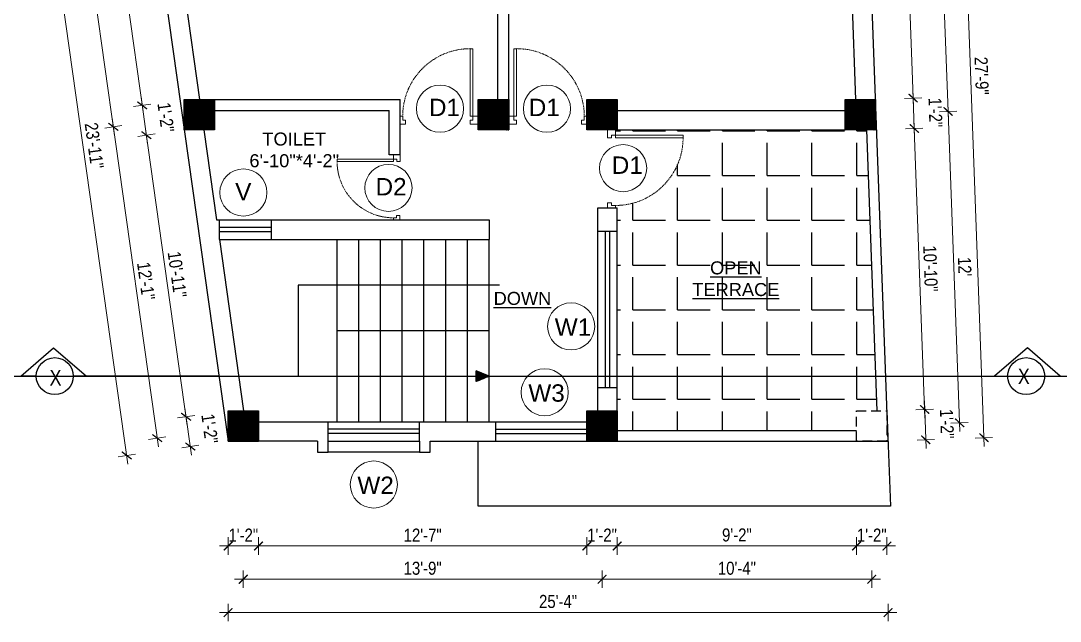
# Model space of a CAD drawing. Header units: inches. Extents: x -5142662 to -4941318, y -3361958 to -3160563.
# Drawn here: x -5008526.9 to -5008048.1, y -3262606 to -3262329.3 of the extents above; entities that cross this region are included whole.
import ezdxf

# ---------------------------------------------------------------- set-up
doc = ezdxf.new("R2010")
doc.units = ezdxf.units.IN
doc.header["$LTSCALE"] = 2
doc.header["$MEASUREMENT"] = 0
doc.header["$PDMODE"] = 34
doc.linetypes.add('HIDDEN', pattern=[0.375, 0.25, -0.125])
doc.layers.get('0').update_dxf_attribs({"linetype": 'CONTINUOUS'})
doc.layers.get('DEFPOINTS').update_dxf_attribs({"color": 141, "linetype": 'CONTINUOUS'})
doc.layers.add('A-Hatch', color=7, linetype='CONTINUOUS')
for name, color, linetype, lineweight in [('Annotate-Lite.w', 177, 'CONTINUOUS', 9), ('DIM 1-100', 4, 'CONTINUOUS', 13), ('Door-Window.w', 4, 'CONTINUOUS', 15), ('TEXT', 181, 'CONTINUOUS', 25)]:
    doc.layers.add(name, color=color, linetype=linetype, lineweight=lineweight)
doc.styles.add('ARAIL', font='ARIALN.TTF')
doc.styles.add('arial.', font='arial.ttf')
doc.styles.add('gaurav', font='arial.ttf')
doc.styles.get("Standard").update_dxf_attribs({"font": 'ARIALN.TTF'})
doc.dimstyles.new('1 by 96', dxfattribs={"dimtxt": 6, "dimasz": 4, "dimexe": 4, "dimexo": 4, "dimgap": 2, "dimtad": 1, "dimdec": 0, "dimzin": 0, "dimdsep": 46, "dimlunit": 4, "dimtxsty": 'Standard', "dimblk": 'ARCHTICK', "dimcen": 0, "dimdle": 4, "dimadec": 0, "dimazin": 0, "dimtfac": 1, "dimtdec": 0, "dimtix": 1, "dimtofl": 0, "dimtmove": 1, "dimatfit": 3, "dimldrblk": 'ARCHTICK', "dimfxl": 4, "dimfxlon": 1, "dimtolj": 1, "dimtzin": 0, "dimlwd": -1, "dimlwe": -1, "dimarcsym": 0})

# ---------------------------------------------------------------- blocks, each defined once
blk = doc.blocks.new('3-0')
at = {"ltscale": 3}
for p, q in [((11063.05, 10097.68), (11065.97, 10099.9)), ((11065.25, 10097.81), (11066.71, 10098.92)), ((11065.97, 10099.9), (11066.71, 10098.92)), ((11063.05, 10097.68), (11064.53, 10095.73)), ((11065.99, 10096.84), (11064.53, 10095.73)), ((11065.99, 10096.84), (11065.25, 10097.81)), ((11085.5, 10074.13), (11110.32, 10092.96)), ((11086.24, 10073.15), (11111.05, 10091.97)), ((11111.05, 10091.97), (11110.32, 10092.96)), ((11084.04, 10073.02), (11082.57, 10071.91)), ((11082.57, 10071.91), (11084.79, 10068.98)), ((11084.04, 10073.02), (11084.78, 10072.04)), ((11084.78, 10072.04), (11086.24, 10073.15)), ((11084.79, 10068.98), (11087.72, 10071.2)), ((11086.24, 10073.15), (11085.5, 10074.13)), ((11087.72, 10071.2), (11086.24, 10073.15))]:
    blk.add_line(p, q, dxfattribs=at)
at = {"layer": 'Door-Window.w', "color": 9, "linetype": 'HIDDEN', "lineweight": 18}
blk.add_arc((11085.5, 10074.13), 31.16, 37.1906, 127.1465, dxfattribs=at)
blk = doc.blocks.new('_ArchTick')
at = {"color": 0, "linetype": 'ByBlock', "const_width": 0.15}
blk.add_lwpolyline([(-0.5, -0.5), (0.5, 0.5)], dxfattribs=at)
blk = doc.blocks.new('*D1029')
at = {"layer": 'DEFPOINTS', "color": 0, "ltscale": 0.5, "transparency": 16777216}
for p in [(-5008431.4, -3262523.07), (-5008417.4, -3262523.07), (-5008417.4, -3262571.36)]:
    blk.add_point(p, dxfattribs=at)
at = {"layer": 'DIM 1-100', "color": 0, "ltscale": 0.5, "transparency": 16777216}
for p, q in [((-5008431.4, -3262567.36), (-5008431.4, -3262575.36)), ((-5008417.4, -3262567.36), (-5008417.4, -3262575.36)), ((-5008435.4, -3262571.36), (-5008413.4, -3262571.36))]:
    blk.add_line(p, q, dxfattribs=at)
at = {"layer": 'DIM 1-100', "color": 0, "ltscale": 0.5, "transparency": 16777216, "xscale": 4, "yscale": 4, "zscale": 4, "rotation": 180}
blk.add_blockref('_ArchTick', (-5008431.4, -3262571.36), dxfattribs=at)
at = {"layer": 'DIM 1-100', "color": 0, "ltscale": 0.5, "transparency": 16777216, "xscale": 4, "yscale": 4, "zscale": 4}
blk.add_blockref('_ArchTick', (-5008417.4, -3262571.36), dxfattribs=at)
at = {"layer": 'DIM 1-100', "color": 0, "ltscale": 0.5, "transparency": 16777216, "insert": (-5008424.4, -3262566.35), "char_height": 6, "attachment_point": 5}
blk.add_mtext('\\A1;1\'-2"', dxfattribs=at)
blk = doc.blocks.new('*D1030')
at = {"layer": 'DEFPOINTS', "color": 0, "ltscale": 0.5, "transparency": 16777216}
for p in [(-5008417.4, -3262523.07), (-5008266.16, -3262523.07), (-5008266.16, -3262571.36)]:
    blk.add_point(p, dxfattribs=at)
at = {"layer": 'DIM 1-100', "color": 0, "ltscale": 0.5, "transparency": 16777216}
for p, q in [((-5008417.4, -3262567.36), (-5008417.4, -3262575.36)), ((-5008266.16, -3262567.36), (-5008266.16, -3262575.36)), ((-5008421.4, -3262571.36), (-5008262.16, -3262571.36))]:
    blk.add_line(p, q, dxfattribs=at)
at = {"layer": 'DIM 1-100', "color": 0, "ltscale": 0.5, "transparency": 16777216, "xscale": 4, "yscale": 4, "zscale": 4, "rotation": 180}
blk.add_blockref('_ArchTick', (-5008417.4, -3262571.36), dxfattribs=at)
at = {"layer": 'DIM 1-100', "color": 0, "ltscale": 0.5, "transparency": 16777216, "xscale": 4, "yscale": 4, "zscale": 4}
blk.add_blockref('_ArchTick', (-5008266.16, -3262571.36), dxfattribs=at)
at = {"layer": 'DIM 1-100', "color": 0, "ltscale": 0.5, "transparency": 16777216, "insert": (-5008341.78, -3262566.35), "char_height": 6, "attachment_point": 5}
blk.add_mtext('\\A1;12\'-7"', dxfattribs=at)
blk = doc.blocks.new('*D1031')
at = {"layer": 'DEFPOINTS', "color": 0, "ltscale": 0.5, "transparency": 16777216}
for p in [(-5008266.16, -3262523.07), (-5008252.17, -3262523.07), (-5008252.17, -3262571.36)]:
    blk.add_point(p, dxfattribs=at)
at = {"layer": 'DIM 1-100', "color": 0, "ltscale": 0.5, "transparency": 16777216}
for p, q in [((-5008266.16, -3262567.36), (-5008266.16, -3262575.36)), ((-5008252.17, -3262567.36), (-5008252.17, -3262575.36)), ((-5008270.16, -3262571.36), (-5008248.17, -3262571.36))]:
    blk.add_line(p, q, dxfattribs=at)
at = {"layer": 'DIM 1-100', "color": 0, "ltscale": 0.5, "transparency": 16777216, "xscale": 4, "yscale": 4, "zscale": 4, "rotation": 180}
blk.add_blockref('_ArchTick', (-5008266.16, -3262571.36), dxfattribs=at)
at = {"layer": 'DIM 1-100', "color": 0, "ltscale": 0.5, "transparency": 16777216, "xscale": 4, "yscale": 4, "zscale": 4}
blk.add_blockref('_ArchTick', (-5008252.17, -3262571.36), dxfattribs=at)
at = {"layer": 'DIM 1-100', "color": 0, "ltscale": 0.5, "transparency": 16777216, "insert": (-5008259.17, -3262566.35), "char_height": 6, "attachment_point": 5}
blk.add_mtext('\\A1;1\'-2"', dxfattribs=at)
blk = doc.blocks.new('*D1032')
at = {"layer": 'DEFPOINTS', "color": 0, "ltscale": 0.5, "transparency": 16777216}
for p in [(-5008252.17, -3262523.07), (-5008141.94, -3262523.07), (-5008141.94, -3262571.36)]:
    blk.add_point(p, dxfattribs=at)
at = {"layer": 'DIM 1-100', "color": 0, "ltscale": 0.5, "transparency": 16777216}
for p, q in [((-5008252.17, -3262567.36), (-5008252.17, -3262575.36)), ((-5008141.94, -3262567.36), (-5008141.94, -3262575.36)), ((-5008256.17, -3262571.36), (-5008137.94, -3262571.36))]:
    blk.add_line(p, q, dxfattribs=at)
at = {"layer": 'DIM 1-100', "color": 0, "ltscale": 0.5, "transparency": 16777216, "xscale": 4, "yscale": 4, "zscale": 4, "rotation": 180}
blk.add_blockref('_ArchTick', (-5008252.17, -3262571.36), dxfattribs=at)
at = {"layer": 'DIM 1-100', "color": 0, "ltscale": 0.5, "transparency": 16777216, "xscale": 4, "yscale": 4, "zscale": 4}
blk.add_blockref('_ArchTick', (-5008141.94, -3262571.36), dxfattribs=at)
at = {"layer": 'DIM 1-100', "color": 0, "ltscale": 0.5, "transparency": 16777216, "insert": (-5008197.05, -3262566.3), "char_height": 6, "attachment_point": 5}
blk.add_mtext('\\A1;9\'-2"', dxfattribs=at)
blk = doc.blocks.new('*D1033')
at = {"layer": 'DEFPOINTS', "color": 0, "ltscale": 0.5, "transparency": 16777216}
for p in [(-5008141.94, -3262523.07), (-5008127.94, -3262523.07), (-5008127.94, -3262571.36)]:
    blk.add_point(p, dxfattribs=at)
at = {"layer": 'DIM 1-100', "color": 0, "ltscale": 0.5, "transparency": 16777216}
for p, q in [((-5008141.94, -3262567.36), (-5008141.94, -3262575.36)), ((-5008127.94, -3262567.36), (-5008127.94, -3262575.36)), ((-5008145.94, -3262571.36), (-5008123.94, -3262571.36))]:
    blk.add_line(p, q, dxfattribs=at)
at = {"layer": 'DIM 1-100', "color": 0, "ltscale": 0.5, "transparency": 16777216, "xscale": 4, "yscale": 4, "zscale": 4, "rotation": 180}
blk.add_blockref('_ArchTick', (-5008141.94, -3262571.36), dxfattribs=at)
at = {"layer": 'DIM 1-100', "color": 0, "ltscale": 0.5, "transparency": 16777216, "xscale": 4, "yscale": 4, "zscale": 4}
blk.add_blockref('_ArchTick', (-5008127.94, -3262571.36), dxfattribs=at)
at = {"layer": 'DIM 1-100', "color": 0, "ltscale": 0.5, "transparency": 16777216, "insert": (-5008134.94, -3262566.35), "char_height": 6, "attachment_point": 5}
blk.add_mtext('\\A1;1\'-2"', dxfattribs=at)
blk = doc.blocks.new('*D1034')
at = {"layer": 'DEFPOINTS', "color": 0, "ltscale": 0.5, "transparency": 16777216}
for p in [(-5008486.87, -3262255.28), (-5008469.48, -3262252.83), (-5008451.62, -3262365.57)]:
    blk.add_point(p, dxfattribs=at)
at = {"layer": 'DIM 1-100', "color": 0, "ltscale": 0.5, "transparency": 16777216}
for p, q in [((-5008470.39, -3262372.25), (-5008487.43, -3262251.32)), ((-5008482.91, -3262254.72), (-5008490.83, -3262255.84)), ((-5008466.99, -3262367.74), (-5008474.91, -3262368.85))]:
    blk.add_line(p, q, dxfattribs=at)
at = {"layer": 'DIM 1-100', "color": 0, "ltscale": 0.5, "transparency": 16777216, "xscale": 4, "yscale": 4, "zscale": 4}
for p, rotation in [((-5008486.87, -3262255.28), 98.01894551889055), ((-5008470.95, -3262368.29), 278.0189455188905)]:
    blk.add_blockref('_ArchTick', p, dxfattribs=dict(at, rotation=rotation))
at = {"layer": 'DIM 1-100', "color": 0, "ltscale": 0.5, "transparency": 16777216, "insert": (-5008473.9, -3262311.08), "char_height": 6, "attachment_point": 5, "rotation": 278.0189}
blk.add_mtext('\\A1;9\'-6"', dxfattribs=at)
blk = doc.blocks.new('*D1036')
at = {"layer": 'DEFPOINTS', "color": 0, "ltscale": 0.5, "transparency": 16777216}
for p in [(-5008451.62, -3262365.57), (-5008451.62, -3262379.57), (-5008469.02, -3262382.02)]:
    blk.add_point(p, dxfattribs=at)
at = {"layer": 'DIM 1-100', "color": 0, "ltscale": 0.5, "transparency": 16777216}
for p, q in [((-5008471.51, -3262364.33), (-5008468.46, -3262385.98)), ((-5008466.99, -3262367.74), (-5008474.91, -3262368.85)), ((-5008465.06, -3262381.46), (-5008472.98, -3262382.58))]:
    blk.add_line(p, q, dxfattribs=at)
at = {"layer": 'DIM 1-100', "color": 0, "ltscale": 0.5, "transparency": 16777216, "xscale": 4, "yscale": 4, "zscale": 4}
for p, rotation in [((-5008470.95, -3262368.29), 98.01894551889055), ((-5008469.02, -3262382.02), 278.0189455188905)]:
    blk.add_blockref('_ArchTick', p, dxfattribs=dict(at, rotation=rotation))
at = {"layer": 'DIM 1-100', "color": 0, "ltscale": 0.5, "transparency": 16777216, "insert": (-5008460.06, -3262373.76), "char_height": 6, "attachment_point": 5, "rotation": 278.0189}
blk.add_mtext('\\A1;1\'-2"', dxfattribs=at)
blk = doc.blocks.new('*D1037')
at = {"layer": 'DEFPOINTS', "color": 0, "ltscale": 0.5, "transparency": 16777216}
for p in [(-5008451.62, -3262379.57), (-5008431.4, -3262509.07), (-5008450.74, -3262511.79)]:
    blk.add_point(p, dxfattribs=at)
at = {"layer": 'DIM 1-100', "color": 0, "ltscale": 0.5, "transparency": 16777216}
for p, q in [((-5008469.58, -3262378.06), (-5008450.18, -3262515.75)), ((-5008465.06, -3262381.46), (-5008472.98, -3262382.58)), ((-5008446.78, -3262511.24), (-5008454.7, -3262512.35))]:
    blk.add_line(p, q, dxfattribs=at)
at = {"layer": 'DIM 1-100', "color": 0, "ltscale": 0.5, "transparency": 16777216, "xscale": 4, "yscale": 4, "zscale": 4}
for p, rotation in [((-5008469.02, -3262382.02), 98.01894551889055), ((-5008450.74, -3262511.79), 278.0189455188905)]:
    blk.add_blockref('_ArchTick', p, dxfattribs=dict(at, rotation=rotation))
at = {"layer": 'DIM 1-100', "color": 0, "ltscale": 0.5, "transparency": 16777216, "insert": (-5008454.86, -3262446.2), "char_height": 6, "attachment_point": 5, "rotation": 278.0189}
blk.add_mtext('\\A1;10\'-11"', dxfattribs=at)
blk = doc.blocks.new('*D1038')
at = {"layer": 'DEFPOINTS', "color": 0, "ltscale": 0.5, "transparency": 16777216}
for p in [(-5008431.4, -3262509.07), (-5008431.4, -3262523.07), (-5008448.8, -3262525.52)]:
    blk.add_point(p, dxfattribs=at)
at = {"layer": 'DIM 1-100', "color": 0, "ltscale": 0.5, "transparency": 16777216}
for p, q in [((-5008451.29, -3262507.83), (-5008448.24, -3262529.48)), ((-5008446.78, -3262511.24), (-5008454.7, -3262512.35)), ((-5008444.84, -3262524.96), (-5008452.76, -3262526.08))]:
    blk.add_line(p, q, dxfattribs=at)
at = {"layer": 'DIM 1-100', "color": 0, "ltscale": 0.5, "transparency": 16777216, "xscale": 4, "yscale": 4, "zscale": 4}
for p, rotation in [((-5008450.74, -3262511.79), 98.01894551889055), ((-5008448.8, -3262525.52), 278.0189455188905)]:
    blk.add_blockref('_ArchTick', p, dxfattribs=dict(at, rotation=rotation))
at = {"layer": 'DIM 1-100', "color": 0, "ltscale": 0.5, "transparency": 16777216, "insert": (-5008439.84, -3262517.26), "char_height": 6, "attachment_point": 5, "rotation": 278.0189}
blk.add_mtext('\\A1;1\'-2"', dxfattribs=at)
blk = doc.blocks.new('*D1039')
at = {"layer": 'DEFPOINTS', "color": 0, "ltscale": 0.5, "transparency": 16777216}
for p in [(-5008444.62, -3262372.57), (-5008484.25, -3262378.15), (-5008424.4, -3262516.07)]:
    blk.add_point(p, dxfattribs=at)
at = {"layer": 'DIM 1-100', "color": 0, "ltscale": 0.5, "transparency": 16777216}
for p, q in [((-5008463.47, -3262525.61), (-5008484.81, -3262374.19)), ((-5008480.29, -3262377.59), (-5008488.21, -3262378.71)), ((-5008460.07, -3262521.09), (-5008467.99, -3262522.21))]:
    blk.add_line(p, q, dxfattribs=at)
at = {"layer": 'DIM 1-100', "color": 0, "ltscale": 0.5, "transparency": 16777216, "xscale": 4, "yscale": 4, "zscale": 4}
for p, rotation in [((-5008484.25, -3262378.15), 98.01894551876403), ((-5008464.03, -3262521.65), 278.018945518764)]:
    blk.add_blockref('_ArchTick', p, dxfattribs=dict(at, rotation=rotation))
at = {"layer": 'DIM 1-100', "color": 0, "ltscale": 0.5, "transparency": 16777216, "insert": (-5008469.18, -3262449.2), "char_height": 6, "attachment_point": 5, "rotation": 278.0189}
blk.add_mtext('\\A1;12\'-1"', dxfattribs=at)
blk = doc.blocks.new('*D1040')
at = {"layer": 'DEFPOINTS', "color": 0, "ltscale": 0.5, "transparency": 16777216}
for p in [(-5008462.48, -3262245.83), (-5008502.1, -3262251.41), (-5008444.62, -3262372.57)]:
    blk.add_point(p, dxfattribs=at)
at = {"layer": 'DIM 1-100', "color": 0, "ltscale": 0.5, "transparency": 16777216}
for p, q in [((-5008498.14, -3262250.85), (-5008506.06, -3262251.97)), ((-5008483.69, -3262382.11), (-5008502.66, -3262247.45)), ((-5008480.29, -3262377.59), (-5008488.21, -3262378.71))]:
    blk.add_line(p, q, dxfattribs=at)
at = {"layer": 'DIM 1-100', "color": 0, "ltscale": 0.5, "transparency": 16777216, "xscale": 4, "yscale": 4, "zscale": 4}
for p, rotation in [((-5008502.1, -3262251.41), 98.01894551876556), ((-5008484.25, -3262378.15), 278.0189455187655)]:
    blk.add_blockref('_ArchTick', p, dxfattribs=dict(at, rotation=rotation))
at = {"layer": 'DIM 1-100', "color": 0, "ltscale": 0.5, "transparency": 16777216, "insert": (-5008488.16, -3262314.07), "char_height": 6, "attachment_point": 5, "rotation": 278.0189}
blk.add_mtext('\\A1;10\'-8"', dxfattribs=at)
blk = doc.blocks.new('*D1041')
at = {"layer": 'DEFPOINTS', "color": 0, "ltscale": 0.5, "transparency": 16777216}
for p in [(-5008471.45, -3262238.83), (-5008431.4, -3262523.07), (-5008478.08, -3262529.64)]:
    blk.add_point(p, dxfattribs=at)
at = {"layer": 'DIM 1-100', "color": 0, "ltscale": 0.5, "transparency": 16777216}
for p, q in [((-5008518.68, -3262241.44), (-5008477.52, -3262533.61)), ((-5008514.16, -3262244.84), (-5008522.08, -3262245.96)), ((-5008474.11, -3262529.09), (-5008482.04, -3262530.2))]:
    blk.add_line(p, q, dxfattribs=at)
at = {"layer": 'DIM 1-100', "color": 0, "ltscale": 0.5, "transparency": 16777216, "xscale": 4, "yscale": 4, "zscale": 4}
for p, rotation in [((-5008518.12, -3262245.4), 98.01894551889016), ((-5008478.08, -3262529.64), 278.0189455188902)]:
    blk.add_blockref('_ArchTick', p, dxfattribs=dict(at, rotation=rotation))
at = {"layer": 'DIM 1-100', "color": 0, "ltscale": 0.5, "transparency": 16777216, "insert": (-5008493.08, -3262386.82), "char_height": 6, "attachment_point": 5, "rotation": 278.0189}
blk.add_mtext('\\A1;23\'-11"', dxfattribs=at)
blk = doc.blocks.new('*D1042')
at = {"layer": 'DEFPOINTS', "color": 0, "ltscale": 0.5, "transparency": 16777216}
for p in [(-5008424.4, -3262516.07), (-5008259.17, -3262516.07), (-5008259.17, -3262586.7)]:
    blk.add_point(p, dxfattribs=at)
at = {"layer": 'DIM 1-100', "color": 0, "ltscale": 0.5, "transparency": 16777216}
for p, q in [((-5008428.4, -3262586.7), (-5008255.17, -3262586.7)), ((-5008424.4, -3262582.7), (-5008424.4, -3262590.7)), ((-5008259.17, -3262582.7), (-5008259.17, -3262590.7))]:
    blk.add_line(p, q, dxfattribs=at)
at = {"layer": 'DIM 1-100', "color": 0, "ltscale": 0.5, "transparency": 16777216, "xscale": 4, "yscale": 4, "zscale": 4, "rotation": 180}
blk.add_blockref('_ArchTick', (-5008424.4, -3262586.7), dxfattribs=at)
at = {"layer": 'DIM 1-100', "color": 0, "ltscale": 0.5, "transparency": 16777216, "xscale": 4, "yscale": 4, "zscale": 4}
blk.add_blockref('_ArchTick', (-5008259.17, -3262586.7), dxfattribs=at)
at = {"layer": 'DIM 1-100', "color": 0, "ltscale": 0.5, "transparency": 16777216, "insert": (-5008341.79, -3262581.64), "char_height": 6, "attachment_point": 5}
blk.add_mtext('\\A1;13\'-9"', dxfattribs=at)
blk = doc.blocks.new('*D1043')
at = {"layer": 'DEFPOINTS', "color": 0, "ltscale": 0.5, "transparency": 16777216}
for p in [(-5008259.17, -3262516.07), (-5008134.94, -3262516.09), (-5008134.94, -3262586.7)]:
    blk.add_point(p, dxfattribs=at)
at = {"layer": 'DIM 1-100', "color": 0, "ltscale": 0.5, "transparency": 16777216}
for p, q in [((-5008263.17, -3262586.7), (-5008130.94, -3262586.7)), ((-5008259.17, -3262582.7), (-5008259.17, -3262590.7)), ((-5008134.94, -3262582.7), (-5008134.94, -3262590.7))]:
    blk.add_line(p, q, dxfattribs=at)
at = {"layer": 'DIM 1-100', "color": 0, "ltscale": 0.5, "transparency": 16777216, "xscale": 4, "yscale": 4, "zscale": 4, "rotation": 180}
blk.add_blockref('_ArchTick', (-5008259.17, -3262586.7), dxfattribs=at)
at = {"layer": 'DIM 1-100', "color": 0, "ltscale": 0.5, "transparency": 16777216, "xscale": 4, "yscale": 4, "zscale": 4}
blk.add_blockref('_ArchTick', (-5008134.94, -3262586.7), dxfattribs=at)
at = {"layer": 'DIM 1-100', "color": 0, "ltscale": 0.5, "transparency": 16777216, "insert": (-5008197.05, -3262581.64), "char_height": 6, "attachment_point": 5}
blk.add_mtext('\\A1;10\'-4"', dxfattribs=at)
blk = doc.blocks.new('*D1044')
at = {"layer": 'DEFPOINTS', "color": 0, "ltscale": 0.5, "transparency": 16777216}
for p in [(-5008431.4, -3262523.07), (-5008127.42, -3262523.07), (-5008127.42, -3262602.04)]:
    blk.add_point(p, dxfattribs=at)
at = {"layer": 'DIM 1-100', "color": 0, "ltscale": 0.5, "transparency": 16777216}
for p, q in [((-5008431.4, -3262598.04), (-5008431.4, -3262606.04)), ((-5008127.42, -3262598.04), (-5008127.42, -3262606.04)), ((-5008435.4, -3262602.04), (-5008123.42, -3262602.04))]:
    blk.add_line(p, q, dxfattribs=at)
at = {"layer": 'DIM 1-100', "color": 0, "ltscale": 0.5, "transparency": 16777216, "xscale": 4, "yscale": 4, "zscale": 4, "rotation": 180}
blk.add_blockref('_ArchTick', (-5008431.4, -3262602.04), dxfattribs=at)
at = {"layer": 'DIM 1-100', "color": 0, "ltscale": 0.5, "transparency": 16777216, "xscale": 4, "yscale": 4, "zscale": 4}
blk.add_blockref('_ArchTick', (-5008127.42, -3262602.04), dxfattribs=at)
at = {"layer": 'DIM 1-100', "color": 0, "ltscale": 0.5, "transparency": 16777216, "insert": (-5008279.41, -3262596.97), "char_height": 6, "attachment_point": 5}
blk.add_mtext('\\A1;25\'-4"', dxfattribs=at)
blk = doc.blocks.new('*D1045')
at = {"layer": 'DEFPOINTS', "color": 0, "ltscale": 0.5, "transparency": 16777216}
for p in [(-5008127.94, -3262509.07), (-5008110.57, -3262508.43), (-5008127.42, -3262523.07)]:
    blk.add_point(p, dxfattribs=at)
at = {"layer": 'DIM 1-100', "color": 0, "ltscale": 0.5, "transparency": 16777216}
for p, q in [((-5008109.91, -3262526.43), (-5008110.72, -3262504.43)), ((-5008114.57, -3262508.58), (-5008106.57, -3262508.28)), ((-5008114.05, -3262522.58), (-5008106.06, -3262522.28))]:
    blk.add_line(p, q, dxfattribs=at)
at = {"layer": 'DIM 1-100', "color": 0, "ltscale": 0.5, "transparency": 16777216, "xscale": 4, "yscale": 4, "zscale": 4}
for p, rotation in [((-5008110.57, -3262508.43), 92.11435361987118), ((-5008110.05, -3262522.43), 272.1143536198712)]:
    blk.add_blockref('_ArchTick', p, dxfattribs=dict(at, rotation=rotation))
at = {"layer": 'DIM 1-100', "color": 0, "ltscale": 0.5, "transparency": 16777216, "insert": (-5008100.3, -3262515.06), "char_height": 6, "attachment_point": 5, "rotation": 272.1144}
blk.add_mtext('\\A1;1\'-2"', dxfattribs=at)
blk = doc.blocks.new('*D1046')
at = {"layer": 'DEFPOINTS', "color": 0, "ltscale": 0.5, "transparency": 16777216}
for p in [(-5008133.24, -3262379.57), (-5008115.35, -3262378.91), (-5008127.94, -3262509.07)]:
    blk.add_point(p, dxfattribs=at)
at = {"layer": 'DIM 1-100', "color": 0, "ltscale": 0.5, "transparency": 16777216}
for p, q in [((-5008110.42, -3262512.43), (-5008115.5, -3262374.91)), ((-5008119.35, -3262379.06), (-5008111.36, -3262378.76)), ((-5008114.57, -3262508.58), (-5008106.57, -3262508.28))]:
    blk.add_line(p, q, dxfattribs=at)
at = {"layer": 'DIM 1-100', "color": 0, "ltscale": 0.5, "transparency": 16777216, "xscale": 4, "yscale": 4, "zscale": 4}
for p, rotation in [((-5008115.35, -3262378.91), 92.11435361987387), ((-5008110.57, -3262508.43), 272.1143536198738)]:
    blk.add_blockref('_ArchTick', p, dxfattribs=dict(at, rotation=rotation))
at = {"layer": 'DIM 1-100', "color": 0, "ltscale": 0.5, "transparency": 16777216, "insert": (-5008107.9, -3262443.48), "char_height": 6, "attachment_point": 5, "rotation": 272.1144}
blk.add_mtext('\\A1;10\'-10"', dxfattribs=at)
blk = doc.blocks.new('*D1047')
at = {"layer": 'DEFPOINTS', "color": 0, "ltscale": 0.5, "transparency": 16777216}
for p in [(-5008133.24, -3262365.57), (-5008115.87, -3262364.93), (-5008133.24, -3262379.57)]:
    blk.add_point(p, dxfattribs=at)
at = {"layer": 'DIM 1-100', "color": 0, "ltscale": 0.5, "transparency": 16777216}
for p, q in [((-5008115.21, -3262382.91), (-5008116.02, -3262360.93)), ((-5008119.87, -3262365.08), (-5008111.87, -3262364.78)), ((-5008119.35, -3262379.06), (-5008111.36, -3262378.76))]:
    blk.add_line(p, q, dxfattribs=at)
at = {"layer": 'DIM 1-100', "color": 0, "ltscale": 0.5, "transparency": 16777216, "xscale": 4, "yscale": 4, "zscale": 4}
for p, rotation in [((-5008115.87, -3262364.93), 92.11435361987387), ((-5008115.35, -3262378.91), 272.1143536198738)]:
    blk.add_blockref('_ArchTick', p, dxfattribs=dict(at, rotation=rotation))
at = {"layer": 'DIM 1-100', "color": 0, "ltscale": 0.5, "transparency": 16777216, "insert": (-5008105.59, -3262371.55), "char_height": 6, "attachment_point": 5, "rotation": 272.1144}
blk.add_mtext('\\A1;1\'-2"', dxfattribs=at)
blk = doc.blocks.new('*D1048')
at = {"layer": 'DEFPOINTS', "color": 0, "ltscale": 0.5, "transparency": 16777216}
for p in [(-5008139.73, -3262205.89), (-5008121.77, -3262205.22), (-5008133.24, -3262365.57)]:
    blk.add_point(p, dxfattribs=at)
at = {"layer": 'DIM 1-100', "color": 0, "ltscale": 0.5, "transparency": 16777216}
for p, q in [((-5008115.72, -3262368.93), (-5008121.91, -3262201.23)), ((-5008125.76, -3262205.37), (-5008117.77, -3262205.08)), ((-5008119.87, -3262365.08), (-5008111.87, -3262364.78))]:
    blk.add_line(p, q, dxfattribs=at)
at = {"layer": 'DIM 1-100', "color": 0, "ltscale": 0.5, "transparency": 16777216, "xscale": 4, "yscale": 4, "zscale": 4}
for p, rotation in [((-5008121.77, -3262205.22), 92.11435361987387), ((-5008115.87, -3262364.93), 272.1143536198738)]:
    blk.add_blockref('_ArchTick', p, dxfattribs=dict(at, rotation=rotation))
at = {"layer": 'DIM 1-100', "color": 0, "ltscale": 0.5, "transparency": 16777216, "insert": (-5008113.76, -3262284.89), "char_height": 6, "attachment_point": 5, "rotation": 272.1144}
blk.add_mtext('\\A1;13\'-4"', dxfattribs=at)
blk = doc.blocks.new('*D1050')
at = {"layer": 'DEFPOINTS', "color": 0, "ltscale": 0.5, "transparency": 16777216}
for p in [(-5008099.77, -3262371.08), (-5008140.24, -3262372.57), (-5008134.94, -3262516.07)]:
    blk.add_point(p, dxfattribs=at)
at = {"layer": 'DIM 1-100', "color": 0, "ltscale": 0.5, "transparency": 16777216}
for p, q in [((-5008103.77, -3262371.22), (-5008095.77, -3262370.93)), ((-5008094.32, -3262518.57), (-5008099.92, -3262367.08)), ((-5008098.47, -3262514.72), (-5008090.47, -3262514.43))]:
    blk.add_line(p, q, dxfattribs=at)
at = {"layer": 'DIM 1-100', "color": 0, "ltscale": 0.5, "transparency": 16777216, "xscale": 4, "yscale": 4, "zscale": 4}
for p, rotation in [((-5008099.77, -3262371.08), 92.11435361966569), ((-5008094.47, -3262514.58), 272.1143536196657)]:
    blk.add_blockref('_ArchTick', p, dxfattribs=dict(at, rotation=rotation))
at = {"layer": 'DIM 1-100', "color": 0, "ltscale": 0.5, "transparency": 16777216, "insert": (-5008092.11, -3262442.64), "char_height": 6, "attachment_point": 5, "rotation": 272.1144}
blk.add_mtext("\\A1;12'", dxfattribs=at)
blk = doc.blocks.new('*D1051')
at = {"layer": 'DEFPOINTS', "color": 0, "ltscale": 0.5, "transparency": 16777216}
for p in [(-5008146.73, -3262198.89), (-5008106.18, -3262197.39), (-5008140.24, -3262372.57)]:
    blk.add_point(p, dxfattribs=at)
at = {"layer": 'DIM 1-100', "color": 0, "ltscale": 0.5, "transparency": 16777216}
for p, q in [((-5008099.62, -3262375.07), (-5008106.33, -3262193.39)), ((-5008110.18, -3262197.54), (-5008102.19, -3262197.24)), ((-5008103.77, -3262371.22), (-5008095.77, -3262370.93))]:
    blk.add_line(p, q, dxfattribs=at)
at = {"layer": 'DIM 1-100', "color": 0, "ltscale": 0.5, "transparency": 16777216, "xscale": 4, "yscale": 4, "zscale": 4}
for p, rotation in [((-5008106.18, -3262197.39), 92.11435361966528), ((-5008099.77, -3262371.08), 272.1143536196653)]:
    blk.add_blockref('_ArchTick', p, dxfattribs=dict(at, rotation=rotation))
at = {"layer": 'DIM 1-100', "color": 0, "ltscale": 0.5, "transparency": 16777216, "insert": (-5008097.92, -3262284.05), "char_height": 6, "attachment_point": 5, "rotation": 272.1144}
blk.add_mtext('\\A1;14\'-6"', dxfattribs=at)
blk = doc.blocks.new('*D1052')
at = {"layer": 'DEFPOINTS', "color": 0, "ltscale": 0.5, "transparency": 16777216}
for p in [(-5008095.55, -3262188.19), (-5008139.73, -3262189.82), (-5008127.42, -3262523.07)]:
    blk.add_point(p, dxfattribs=at)
at = {"layer": 'DIM 1-100', "color": 0, "ltscale": 0.5, "transparency": 16777216}
for p, q in [((-5008083.1, -3262525.44), (-5008095.7, -3262184.19)), ((-5008099.55, -3262188.34), (-5008091.55, -3262188.04)), ((-5008087.25, -3262521.59), (-5008079.25, -3262521.29))]:
    blk.add_line(p, q, dxfattribs=at)
at = {"layer": 'DIM 1-100', "color": 0, "ltscale": 0.5, "transparency": 16777216, "xscale": 4, "yscale": 4, "zscale": 4}
for p, rotation in [((-5008095.55, -3262188.19), 92.11435361988767), ((-5008083.25, -3262521.44), 272.1143536198877)]:
    blk.add_blockref('_ArchTick', p, dxfattribs=dict(at, rotation=rotation))
at = {"layer": 'DIM 1-100', "color": 0, "ltscale": 0.5, "transparency": 16777216, "insert": (-5008084.34, -3262354.63), "char_height": 6, "attachment_point": 5, "rotation": 272.1144}
blk.add_mtext('\\A1;27\'-9"', dxfattribs=at)

msp = doc.modelspace()

# ---------------------------------------------------------------- hatches: boundary and pattern name
at = {"layer": 'A-Hatch', "ltscale": 0.5}
h = msp.add_hatch(dxfattribs=at)
h.set_pattern_fill('ANSI31', color=256)
h.set_pattern_definition([(45, (82981.09334, -3960.09894), (-0.0883883476483, 0.0883883476483), [])])
h.paths.add_polyline_path([(-5008437.62, -3262365.57), (-5008451.62, -3262365.57), (-5008451.62, -3262379.57), (-5008437.62, -3262379.57)])
h = msp.add_hatch(dxfattribs=at)
h.set_pattern_fill('ANSI31', color=256)
h.set_pattern_definition([(45, (83116.54504, -3960.09894), (-0.0883883476483, 0.0883883476483), [])])
h.paths.add_polyline_path([(-5008302.17, -3262365.57), (-5008316.17, -3262365.57), (-5008316.17, -3262379.57), (-5008302.17, -3262379.57)])
h = msp.add_hatch(dxfattribs=at)
h.set_pattern_fill('ANSI31', color=256)
h.set_pattern_definition([(45, (83166.54504, -3960.09894), (-0.0883883476483, 0.0883883476483), [])])
h.paths.add_polyline_path([(-5008252.17, -3262365.57), (-5008266.17, -3262365.57), (-5008266.17, -3262379.57), (-5008252.17, -3262379.57)])
h = msp.add_hatch(dxfattribs=at)
h.set_pattern_fill('ANSI31', color=256)
h.set_pattern_definition([(45, (83285.47461, -3960.09894), (-0.0883883476483, 0.0883883476483), [])])
h.paths.add_polyline_path([(-5008133.24, -3262365.57), (-5008147.24, -3262365.57), (-5008147.24, -3262379.57), (-5008133.24, -3262379.57)])
h = msp.add_hatch(dxfattribs=at)
h.set_pattern_fill('ANGLE', color=256, scale=75)
h.set_pattern_definition([(0, (0, 0), (0, 20.625), [15, -5.625]), (90, (0, 0), (-20.625, 1e-15), [15, -5.625])])
edge = h.paths.add_edge_path()
edge.add_line((-5008137.22, -3262379.57), (-5008147.24, -3262379.57))
edge.add_line((-5008147.24, -3262379.57), (-5008253, -3262379.57))
edge.add_line((-5008253, -3262379.57), (-5008253, -3262382.02))
edge.add_line((-5008253, -3262382.02), (-5008221.86, -3262382.02))
edge.add_line((-5008221.86, -3262382.02), (-5008221.84, -3262383.24))
edge.add_ellipse((-5008253, -3262383.24), major_axis=(22.03, 22.03), ratio=1, start_angle=225.0441, end_angle=315, ccw=False)
edge.add_line((-5008252.97, -3262414.4), (-5008252.97, -3262415.57))
edge.add_line((-5008252.97, -3262415.57), (-5008252.17, -3262415.57))
edge.add_line((-5008252.17, -3262415.57), (-5008252.17, -3262509.07))
edge.add_line((-5008252.17, -3262509.07), (-5008252.17, -3262518.07))
edge.add_line((-5008252.17, -3262518.07), (-5008141.94, -3262518.07))
edge.add_line((-5008141.94, -3262518.07), (-5008141.94, -3262509.07))
edge.add_line((-5008141.94, -3262509.07), (-5008132.44, -3262509.07))
edge.add_line((-5008132.44, -3262509.07), (-5008137.22, -3262379.57))
h.paths.add_polyline_path([(-5008218.93, -3262458.98), (-5008175.88, -3262458.98), (-5008175.88, -3262436.51), (-5008218.93, -3262436.51)], flags=24)
h = msp.add_hatch(dxfattribs=at)
h.set_pattern_fill('ANSI31', color=256)
h.set_pattern_definition([(45, (82943.36964, -3672.84031), (-0.0883883476483, 0.0883883476483), [])])
h.paths.add_polyline_path([(-5008311.17, -3262493.07), (-5008317.09, -3262490.56), (-5008317.09, -3262495.58)])
h = msp.add_hatch(dxfattribs=at)
h.set_pattern_fill('ANSI31', color=256)
h.set_pattern_definition([(45, (83001.30934, -4103.59894), (-0.0883883476483, 0.0883883476483), [])])
h.paths.add_polyline_path([(-5008417.4, -3262509.07), (-5008431.4, -3262509.07), (-5008431.4, -3262523.07), (-5008417.4, -3262523.07)])
h = msp.add_hatch(dxfattribs=at)
h.set_pattern_fill('ANSI31', color=256)
h.set_pattern_definition([(45, (83166.54504, -4103.59894), (-0.0883883476483, 0.0883883476483), [])])
h.paths.add_polyline_path([(-5008252.17, -3262509.07), (-5008266.17, -3262509.07), (-5008266.17, -3262523.07), (-5008252.17, -3262523.07)])

# ---------------------------------------------------------------- linework, layer by layer
at = {"ltscale": 0.5}
for p, q in [((-5008142.24, -3262365.57), (-5008148.14, -3262205.89)), ((-5008302.17, -3262370.07), (-5008302.17, -3262223.11)), ((-5008307.17, -3262365.57), (-5008307.17, -3262229.89)), ((-5008460.39, -3262252.83), (-5008444.5, -3262365.57)), ((-5008437.62, -3262365.57), (-5008352.17, -3262365.57)), ((-5008352.17, -3262391.07), (-5008352.17, -3262365.57)), ((-5008266.17, -3262370.07), (-5008266.17, -3262365.57)), ((-5008437.62, -3262370.57), (-5008357.17, -3262370.57)), ((-5008357.17, -3262391.07), (-5008357.17, -3262370.57)), ((-5008252.17, -3262370.57), (-5008147.24, -3262370.57)), ((-5008442.53, -3262379.57), (-5008436.68, -3262421.07)), ((-5008252.17, -3262379.57), (-5008147.24, -3262379.57)), ((-5008132.44, -3262509.07), (-5008137.22, -3262379.57)), ((-5008352.17, -3262391.07), (-5008357.17, -3262391.07)), ((-5008261.17, -3262415.57), (-5008252.17, -3262415.57)), ((-5008261.17, -3262509.07), (-5008261.17, -3262415.57)), ((-5008252.17, -3262509.07), (-5008252.17, -3262415.57)), ((-5008436.68, -3262421.07), (-5008311.17, -3262421.07)), ((-5008435.42, -3262430.07), (-5008435.42, -3262421.07)), ((-5008411.42, -3262430.07), (-5008411.42, -3262421.07)), ((-5008311.17, -3262421.07), (-5008311.17, -3262430.07)), ((-5008411.42, -3262424.57), (-5008435.42, -3262424.57)), ((-5008411.42, -3262426.57), (-5008435.42, -3262426.57)), ((-5008261.17, -3262426.32), (-5008252.17, -3262426.32)), ((-5008257.67, -3262426.32), (-5008257.67, -3262498.32)), ((-5008255.67, -3262426.32), (-5008255.67, -3262498.32)), ((-5008435.42, -3262430.07), (-5008424.29, -3262509.07)), ((-5008435.42, -3262430.07), (-5008311.17, -3262430.07)), ((-5008381.17, -3262472.07), (-5008381.17, -3262430.07)), ((-5008371.17, -3262472.07), (-5008371.17, -3262430.07)), ((-5008361.17, -3262472.07), (-5008361.17, -3262430.07)), ((-5008351.17, -3262472.07), (-5008351.17, -3262430.07)), ((-5008341.17, -3262472.07), (-5008341.17, -3262430.07)), ((-5008331.17, -3262472.07), (-5008331.17, -3262430.07)), ((-5008321.17, -3262472.07), (-5008321.17, -3262430.07)), ((-5008311.17, -3262472.07), (-5008311.17, -3262430.07)), ((-5008306.32, -3262451.07), (-5008399.1, -3262451.07)), ((-5008399.1, -3262451.07), (-5008399.1, -3262493.07)), ((-5008381.17, -3262514.07), (-5008381.17, -3262472.07)), ((-5008381.17, -3262472.07), (-5008311.17, -3262472.07)), ((-5008371.17, -3262514.07), (-5008371.17, -3262472.07)), ((-5008361.17, -3262514.07), (-5008361.17, -3262472.07)), ((-5008351.17, -3262514.07), (-5008351.17, -3262472.07)), ((-5008341.17, -3262514.07), (-5008341.17, -3262472.07)), ((-5008331.17, -3262514.07), (-5008331.17, -3262472.07)), ((-5008321.17, -3262514.07), (-5008321.17, -3262472.07)), ((-5008311.17, -3262514.07), (-5008311.17, -3262472.07)), ((-5008311.17, -3262493.07), (-5008317.09, -3262490.56)), ((-5008317.09, -3262495.58), (-5008317.09, -3262490.56)), ((-5008399.1, -3262493.07), (-5008317.09, -3262493.07)), ((-5008311.17, -3262493.07), (-5008317.09, -3262495.58)), ((-5008261.17, -3262498.32), (-5008252.17, -3262498.32)), ((-5008127.94, -3262509.07), (-5008126.32, -3262553.07)), ((-5008417.4, -3262514.07), (-5008266.17, -3262514.07)), ((-5008385.29, -3262523.07), (-5008385.29, -3262514.07)), ((-5008343.29, -3262523.07), (-5008343.29, -3262514.07)), ((-5008308.17, -3262514.07), (-5008308.17, -3262523.07)), ((-5008343.29, -3262517.57), (-5008385.29, -3262517.57)), ((-5008343.29, -3262519.57), (-5008385.29, -3262519.57)), ((-5008308.17, -3262517.57), (-5008266.19, -3262517.57)), ((-5008308.17, -3262519.57), (-5008266.17, -3262519.57)), ((-5008252.17, -3262518.07), (-5008141.94, -3262518.07)), ((-5008390.29, -3262523.07), (-5008417.4, -3262523.07)), ((-5008390.29, -3262523.07), (-5008390.29, -3262528.07)), ((-5008385.29, -3262528.07), (-5008385.29, -3262523.07)), ((-5008343.29, -3262523.07), (-5008343.29, -3262528.07)), ((-5008338.29, -3262528.07), (-5008338.29, -3262523.07)), ((-5008316.17, -3262553.07), (-5008316.17, -3262523.07)), ((-5008390.29, -3262528.07), (-5008385.29, -3262528.07)), ((-5008343.29, -3262528.07), (-5008385.29, -3262528.07)), ((-5008343.29, -3262528.07), (-5008338.29, -3262528.07)), ((-5008126.32, -3262553.07), (-5008316.17, -3262553.07))]:
    msp.add_line(p, q, dxfattribs=at)
msp.add_xline((-5002215.26, -3262493.07), (1, 0), dxfattribs=at)
for points in [[(-5008266.17, -3262523.07), (-5008127.42, -3262523.07), (-5008139.73, -3262189.82), (-5008266.17, -3262208.5)], [(-5008302.17, -3262213.82), (-5008471.45, -3262238.83), (-5008431.4, -3262523.07), (-5008417.4, -3262523.07)], [(-5008385.29, -3262523.07), (-5008343.29, -3262523.07)], [(-5008338.29, -3262523.07), (-5008266.21, -3262523.07)]]:
    msp.add_lwpolyline(points, dxfattribs=at)
for points in [[(-5008451.62, -3262365.57), (-5008437.62, -3262365.57), (-5008437.62, -3262379.57), (-5008451.62, -3262379.57)], [(-5008316.17, -3262365.57), (-5008302.17, -3262365.57), (-5008302.17, -3262379.57), (-5008316.17, -3262379.57)], [(-5008266.17, -3262365.57), (-5008252.17, -3262365.57), (-5008252.17, -3262379.57), (-5008266.17, -3262379.57)], [(-5008147.24, -3262365.57), (-5008133.24, -3262365.57), (-5008133.24, -3262379.57), (-5008147.24, -3262379.57)], [(-5008431.4, -3262509.07), (-5008417.4, -3262509.07), (-5008417.4, -3262523.07), (-5008431.4, -3262523.07)], [(-5008266.17, -3262509.07), (-5008252.17, -3262509.07), (-5008252.17, -3262523.07), (-5008266.17, -3262523.07)]]:
    msp.add_lwpolyline(points, close=True, dxfattribs=at)
at = {"linetype": 'HIDDEN', "ltscale": 9}
msp.add_lwpolyline([(-5008141.94, -3262509.07), (-5008127.94, -3262509.07), (-5008127.94, -3262523.07), (-5008141.94, -3262523.07)], close=True, dxfattribs=at)
at = {"layer": 'Annotate-Lite.w', "ltscale": 0.005}
for centre in [(-5008333.79, -3262369.77), (-5008284.55, -3262369.77), (-5008249.47, -3262397.19), (-5008357.55, -3262406.31), (-5008424.34, -3262408.43), (-5008273.4, -3262470.14), (-5008285.56, -3262500.5), (-5008364.29, -3262543.04)]:
    msp.add_circle(centre, 10.86, dxfattribs=at)
at = {"layer": 'TEXT'}
for points in [[(-5008519.74, -3262493.07), (-5008526.88, -3262493.07), (-5008511.74, -3262479.98), (-5008496.6, -3262493.07)], [(-5008055.28, -3262493.07), (-5008048.14, -3262493.07), (-5008063.28, -3262479.98), (-5008078.42, -3262493.07)], [(-5008435.63, -3262493.07), (-5008502.67, -3262493.07)], [(-5008128.53, -3262493.07), (-5008072.35, -3262493.07)]]:
    msp.add_lwpolyline(points, dxfattribs=at)
for centre in [(-5008511.21, -3262493.07), (-5008063.81, -3262493.07)]:
    msp.add_circle(centre, 8.53, dxfattribs=at)

# ---------------------------------------------------------------- block references
at = {"layer": 'Door-Window.w', "linetype": 'ByBlock'}
for p, xscale, yscale, zscale, rotation in [((-5006995.61, -3277290.69), 0.999791003999291, 0.9997910037636757, 0.9997910039624013, 52.80940477362314), ((-5009622.73, -3277290.69), -0.9997910039992908, 0.9997910037636757, 0.9997910039624013, 307.1905952263768), ((-5023170.4, -3261059.01), -0.9997910039992909, 0.9997910037636757, 0.9997910039624013, 217.1905952263769), ((-4995922.61, -3261307.16), 0.8331589851548311, 0.8331589852459729, 0.8331589850765497, 142.7330628721138)]:
    msp.add_blockref('3-0', p, dxfattribs=dict(at, xscale=xscale, yscale=yscale, zscale=zscale, rotation=rotation))

# ---------------------------------------------------------------- texts
at = {"layer": 'Annotate-Lite.w', "ltscale": 0.005, "char_height": 8, "style": 'gaurav'}
for s, insert, attachment_point in [('D1', (-5008338.88, -3262365.21), 1), ('D1', (-5008278.63, -3262365.21), 3), ('D1', (-5008254.67, -3262399.83), 7), ('V', (-5008428.12, -3262412.08), 7), ('D2', (-5008363.47, -3262401.76), 1), ('W1', (-5008280.94, -3262466.49), 1), ('W3', (-5008293.1, -3262496.85), 1), ('W2', (-5008371.83, -3262539.39), 1)]:
    msp.add_mtext_dynamic_manual_height_columns(s, width=8, gutter_width=100, heights=[0], dxfattribs=dict(at, insert=insert, attachment_point=attachment_point))
at = {"layer": 'TEXT', "lineweight": -2, "insert": (-5008400.93, -3262388.82), "char_height": 6, "attachment_point": 5, "style": 'arial.'}
msp.add_mtext_dynamic_manual_height_columns('TOILET\\P6\'-10"*4\'-2"', width=45.7314, gutter_width=30, heights=[0], dxfattribs=at)
at = {"layer": 'TEXT', "lineweight": -2, "char_height": 6, "attachment_point": 5, "style": 'arial.'}
for s, insert, width in [('{\\LOPEN\\PTERRACE}', (-5008197.53, -3262448.2), 127.5059), ('{\\LDOWN}', (-5008295.82, -3262457.28), 26.6739)]:
    msp.add_mtext(s, dxfattribs=dict(at, insert=insert, width=width))
at = {"layer": 'TEXT', "char_height": 7.2, "style": 'ARAIL'}
for insert, attachment_point in [((-5008508.12, -3262490.23), 3), ((-5008067.65, -3262489.57), 1)]:
    msp.add_mtext_dynamic_manual_height_columns('X', width=125.4648, gutter_width=90, heights=[0], dxfattribs=dict(at, insert=insert, attachment_point=attachment_point))

# ---------------------------------------------------------------- dimensions: what is measured, and where the dimension line sits
at = {"layer": 'DIM 1-100', "ltscale": 0.5}
for p1, p2, distance, picture, middle in [((-5008127.42, -3262523.07), (-5008139.73, -3262189.82), -44.21, '*D1052', (-5008084.34, -3262354.63)), ((-5008471.45, -3262238.83), (-5008431.4, -3262523.07), -47.13, '*D1041', (-5008493.08, -3262386.82)), ((-5008134.94, -3262516.07), (-5008140.24, -3262372.57), -40.5, '*D1050', (-5008092.11, -3262442.64)), ((-5008424.4, -3262516.07), (-5008444.62, -3262372.57), 40.02, '*D1039', (-5008469.18, -3262449.2))]:
    dim = msp.add_aligned_dim(p1=p1, p2=p2, distance=distance, dimstyle='1 by 96', dxfattribs=at)
    dim.commit()
    dim.dimension.update_dxf_attribs({"geometry": picture, "text_midpoint": middle})
for base, p1, p2, angle, picture, middle in [((-5008106.18, -3262197.39), (-5008140.24, -3262372.57), (-5008146.73, -3262198.89), 272.1144, '*D1051', (-5008097.92, -3262284.05)), ((-5008121.77, -3262205.22), (-5008133.24, -3262365.57), (-5008139.73, -3262205.89), 272.1144, '*D1048', (-5008113.76, -3262284.89)), ((-5008502.1, -3262251.41), (-5008444.62, -3262372.57), (-5008462.48, -3262245.83), 278.0189, '*D1040', (-5008488.16, -3262314.07)), ((-5008486.87, -3262255.28), (-5008451.62, -3262365.57), (-5008469.48, -3262252.83), 278.0189, '*D1034', (-5008473.9, -3262311.08)), ((-5008115.35, -3262378.91), (-5008127.94, -3262509.07), (-5008133.24, -3262379.57), 272.1144, '*D1046', (-5008107.9, -3262443.48)), ((-5008450.74, -3262511.79), (-5008451.62, -3262379.57), (-5008431.4, -3262509.07), 278.0189, '*D1037', (-5008454.86, -3262446.2))]:
    dim = msp.add_linear_dim(base=base, p1=p1, p2=p2, angle=angle, dimstyle='1 by 96', dxfattribs=at)
    dim.commit()
    dim.dimension.update_dxf_attribs({"geometry": picture, "text_midpoint": middle})
for base, p1, p2, angle, picture, middle, dimtype in [((-5008115.87, -3262364.93), (-5008133.24, -3262379.57), (-5008133.24, -3262365.57), 272.1144, '*D1047', (-5008110.6, -3262371.73), 160), ((-5008469.02, -3262382.02), (-5008451.62, -3262365.57), (-5008451.62, -3262379.57), 278.0189, '*D1036', (-5008465.02, -3262374.46), 160), ((-5008110.57, -3262508.43), (-5008127.42, -3262523.07), (-5008127.94, -3262509.07), 92.1144, '*D1045', (-5008105.3, -3262515.24), 161), ((-5008448.8, -3262525.52), (-5008431.4, -3262509.07), (-5008431.4, -3262523.07), 278.0189, '*D1038', (-5008444.81, -3262517.96), 160)]:
    dim = msp.add_linear_dim(base=base, p1=p1, p2=p2, angle=angle, dimstyle='1 by 96', dxfattribs=at)
    dim.commit()
    dim.dimension.update_dxf_attribs({"geometry": picture, "text_midpoint": middle, "dimtype": dimtype})
for base, p1, p2, picture, middle in [((-5008259.17, -3262586.7), (-5008424.4, -3262516.07), (-5008259.17, -3262516.07), '*D1042', (-5008341.79, -3262581.64)), ((-5008134.94, -3262586.7), (-5008259.17, -3262516.07), (-5008134.94, -3262516.09), '*D1043', (-5008197.05, -3262581.64)), ((-5008127.42, -3262602.04), (-5008431.4, -3262523.07), (-5008127.42, -3262523.07), '*D1044', (-5008279.41, -3262596.97)), ((-5008266.16, -3262571.36), (-5008417.4, -3262523.07), (-5008266.16, -3262523.07), '*D1030', (-5008341.78, -3262566.35)), ((-5008141.94, -3262571.36), (-5008252.17, -3262523.07), (-5008141.94, -3262523.07), '*D1032', (-5008197.05, -3262566.3))]:
    dim = msp.add_linear_dim(base=base, p1=p1, p2=p2, dimstyle='1 by 96', dxfattribs=at)
    dim.commit()
    dim.dimension.update_dxf_attribs({"geometry": picture, "text_midpoint": middle})
for base, p1, p2, picture, middle in [((-5008417.4, -3262571.36), (-5008431.4, -3262523.07), (-5008417.4, -3262523.07), '*D1029', (-5008424.4, -3262571.36)), ((-5008252.17, -3262571.36), (-5008266.16, -3262523.07), (-5008252.17, -3262523.07), '*D1031', (-5008259.17, -3262571.36)), ((-5008127.94, -3262571.36), (-5008141.94, -3262523.07), (-5008127.94, -3262523.07), '*D1033', (-5008134.94, -3262571.36))]:
    dim = msp.add_linear_dim(base=base, p1=p1, p2=p2, dimstyle='1 by 96', dxfattribs=at)
    dim.commit()
    dim.dimension.update_dxf_attribs({"geometry": picture, "text_midpoint": middle, "dimtype": 160})

doc.saveas('drawing.dxf')
